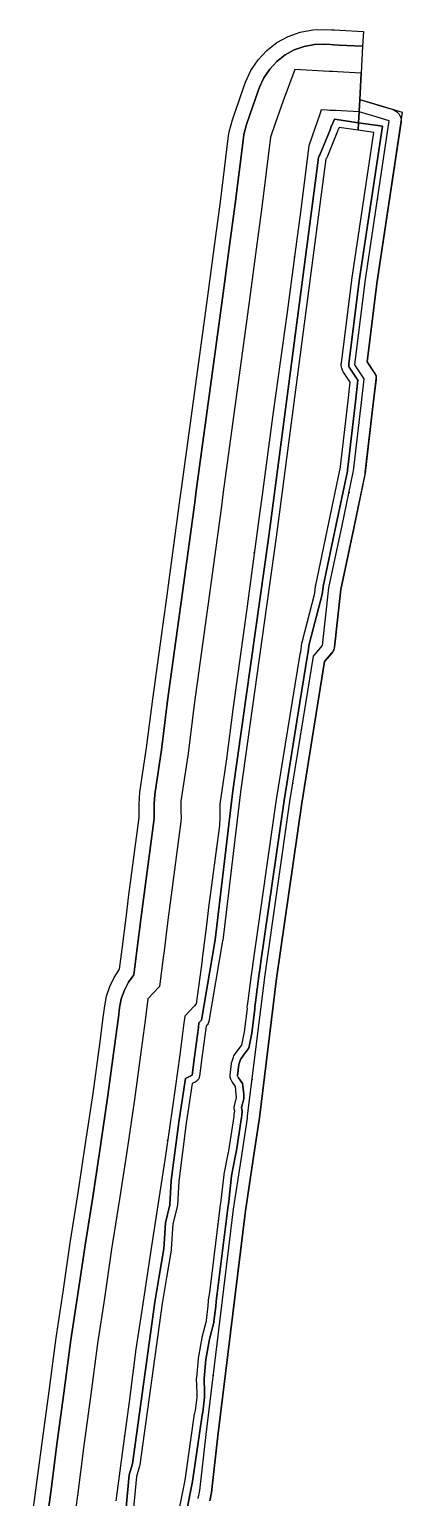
# Model space of a CAD drawing. Header units: inches. Extents: x 87989 to 118156, y 435697 to 451526.
# Drawn here: x 104568.3 to 104693.2, y 450197.2 to 450688.8 of the extents above; entities that cross this region are included whole.
import ezdxf

# ---------------------------------------------------------------- set-up
doc = ezdxf.new("R2010")
doc.units = ezdxf.units.IN
doc.header["$MEASUREMENT"] = 0
for name, color, linetype, true_color in [('As_waterkering_BWK', 7, 'Continuous', 0x7b8981), ('Beschermingszone_BWK', 7, 'Continuous', 0xcf890d), ('Grens_bebouwingsvrije_zone_BWK', 7, 'Continuous', 0x6789ae), ('Kernzone_BWK', 7, 'Continuous', 0xcb89af), ('Referentiepunten_BWK', 7, 'Continuous', 0x178980)]:
    doc.layers.add(name, color=color, linetype=linetype, true_color=true_color)

msp = doc.modelspace()

# ---------------------------------------------------------------- linework, layer by layer
at = {"layer": 'As_waterkering_BWK'}
for points in [[(104678.651, 450661.201), (104670.77, 450661.628), (104669.157, 450661.715), (104668.853, 450661.732), (104667.945, 450661.781), (104666, 450661.886), (104665.489, 450660.498), (104662.927, 450653.051), (104661.809, 450649.8), (104659.028, 450627.601), (104657.146, 450613.522), (104654.557, 450594.161), (104649.964, 450560.681), (104645.976, 450531.306), (104645.451, 450527.443), (104640.939, 450494.002), (104640.164, 450488.393), (104636.386, 450461.047), (104634.291, 450444.569), (104632.035, 450429.38), (104632.035, 450427.244), (104632.075, 450424.384), (104631.998, 450423.046), (104631.954, 450422.289), (104628.288, 450394.731), (104627.573, 450388.914), (104626.193, 450377.689), (104626.118, 450377.122), (104624.178, 450362.499), (104623.493, 450361.77), (104620.33, 450358.405), (104619.932, 450355.264), (104618.658, 450345.418), (104616.362, 450328.697), (104613.864, 450311.776), (104611.366, 450295.137), (104608.706, 450278.417), (104606.29, 450262.06), (104603.993, 450246.91), (104601.696, 450229.225), (104599.48, 450212.867), (104597.264, 450196.107)], [(104624.8107, 450196.8897), (104625.3519, 450199.4881), (104627.4714, 450218.2948), (104636.6772, 450293.7775), (104639.1741, 450310.2834), (104641.282, 450324.2177), (104641.3639, 450324.883), (104647.1009, 450371.4808), (104655.5267, 450430.3107), (104660.8266, 450463.1406), (104663.3705, 450478.8986), (104663.9406, 450479.5733), (104666.4708, 450482.568), (104668.5811, 450501.8462), (104672.9587, 450522.667), (104676.7196, 450540.5546), (104676.7686, 450540.9764), (104679.4373, 450563.9228), (104680.3593, 450571.8504), (104677.2, 450576.549), (104680.6499, 450604.3201), (104688.764, 450658.179), (104684.684, 450659.398), (104678.651, 450661.201)]]:
    msp.add_lwpolyline(points, dxfattribs=at)
at = {"layer": 'Beschermingszone_BWK'}
for points in [[(104568.3282, 450183.657), (104570.503, 450199.691), (104572.7187, 450216.4488), (104574.9306, 450232.7761), (104577.258, 450250.6725), (104579.5874, 450266.0563), (104582.0186, 450282.5107), (104584.6828, 450299.2624), (104587.1584, 450315.7519), (104589.6316, 450332.5052), (104591.8951, 450348.9868), (104593.1507, 450358.6934), (104593.5442, 450361.7991), (104594.161, 450365.0895), (104595.2022, 450368.2712), (104596.65, 450371.2898), (104598.4796, 450374.0934), (104599.3712, 450380.8141), (104600.7747, 450392.2083), (104601.5067, 450398.1582), (104605.0608, 450424.9129), (104605.0363, 450427.0552), (104605.035, 450429.38), (104605.328, 450433.3468), (104607.5423, 450448.2555), (104609.6208, 450464.5972), (104613.4181, 450492.0883), (104614.1873, 450497.6549), (104618.6952, 450531.0661), (104619.2217, 450534.9401), (104623.212, 450564.332), (104627.8014, 450597.7852), (104630.3841, 450617.1), (104632.2517, 450631.0678), (104635.0184, 450653.1562), (104635.2192, 450654.4885), (104636.2766, 450658.5804), (104637.3951, 450661.833), (104640.0546, 450669.5538), (104640.6626, 450671.2141), (104642.459, 450675.1081), (104644.8494, 450678.6685), (104647.7733, 450681.8055), (104651.157, 450684.4401), (104654.9151, 450686.5056), (104658.9529, 450687.9501), (104663.1685, 450688.7371), (104667.4555, 450688.8467), (104669.4002, 450688.7418), (104670.486, 450688.6828), (104672.2275, 450688.5886), (104680.1117, 450688.1615), (104679.8412, 450683.1688), (104671.9576, 450683.5959), (104670.2118, 450683.6904), (104669.1307, 450683.749), (104667.1859, 450683.854), (104663.6928, 450683.7647), (104660.2579, 450683.1234), (104656.9679, 450681.9464), (104653.9057, 450680.2634), (104651.1486, 450678.1167), (104648.7662, 450675.5606), (104646.8185, 450672.6595), (104645.3547, 450669.4867), (104644.7647, 450667.8768), (104642.1233, 450660.2067), (104641.0048, 450656.9544), (104640.1432, 450653.6203), (104639.9796, 450652.5347), (104637.2103, 450630.4258), (104635.34, 450616.4374), (104632.7561, 450597.114), (104628.1661, 450563.6559), (104624.1762, 450534.2671), (104623.65, 450530.3952), (104619.1413, 450496.9784), (104618.371, 450491.404), (104614.5773, 450463.9398), (104612.4958, 450447.5728), (104610.2737, 450432.6122), (104610.035, 450429.38), (104610.0361, 450427.0902), (104610.0523, 450424.6215), (104606.4662, 450397.5235), (104605.7374, 450391.5982), (104604.3394, 450380.2424), (104603.2811, 450372.2665), (104601.5093, 450369.7741), (104600.1054, 450367.0575), (104599.0971, 450364.1705), (104598.5045, 450361.1705), (104598.1102, 450358.0583), (104596.8512, 450348.3259), (104594.5816, 450331.8), (104592.1038, 450315.0156), (104589.6245, 450298.4984), (104586.9607, 450281.7526), (104584.5324, 450265.3163), (104582.2089, 450249.9758), (104579.8872, 450232.1185), (104577.6745, 450215.7855), (104575.4587, 450199.0273), (104573.2839, 450182.993)], [(104600.564, 450192.6362), (104601.719, 450204.7412), (104602.8259, 450208.4268), (104610.3291, 450262.5552), (104611.782, 450271.3198), (104613.313, 450280.4648), (104613.8369, 450289.2061), (104615.3469, 450295.1729), (104615.8279, 450303.3398), (104618.335, 450322.9292), (104620.5769, 450337.5586), (104622.7678, 450338.5947), (104623.614, 450344.7573), (104624.8916, 450354.6289), (104625.0862, 450356.1646), (104625.937, 450357.0698), (104630.533, 450383.9907), (104636.449, 450433.8691), (104648.467, 450519.166), (104664.542, 450641.54), (104665.1101, 450645.8901), (104665.2886, 450646.4927), (104665.5139, 450646.8306), (104668.9504, 450655.1899), (104669.4668, 450656.6909), (104669.5654, 450656.6855), (104670.4097, 450658.7393), (104678.4543, 450657.5705), (104678.3185, 450655.0639), (104671.9802, 450655.9849), (104671.8777, 450655.7349), (104671.7305, 450655.4355), (104671.6289, 450655.291), (104671.3145, 450654.3765), (104671.2627, 450654.2393), (104667.8259, 450645.8799), (104667.679, 450645.5806), (104667.5862, 450645.4321), (104667.5632, 450645.3696), (104667.0208, 450641.2153), (104650.9441, 450518.8286), (104638.9285, 450433.5474), (104633.0156, 450383.6963), (104632.9973, 450383.5703), (104628.4001, 450356.6421), (104628.312, 450356.2891), (104628.1736, 450355.9526), (104627.9878, 450355.6401), (104627.7585, 450355.3574), (104627.4641, 450355.0444), (104627.3711, 450354.3115), (104626.092, 450344.4268), (104625.2446, 450338.2544), (104625.1548, 450337.8511), (104624.9998, 450337.4683), (104624.7837, 450337.1157), (104624.5127, 450336.8042), (104624.1941, 450336.541), (104623.8362, 450336.3345), (104622.8467, 450335.8667), (104620.8108, 450322.5811), (104618.3186, 450303.1074), (104617.8428, 450295.0259), (104617.8091, 450294.7388), (104617.7705, 450294.5596), (104616.3184, 450288.8213), (104615.8086, 450280.3154), (104615.7788, 450280.0522), (104614.248, 450270.9092), (104612.8059, 450262.2119), (104612.7959, 450262.146), (104605.3022, 450208.0835), (104605.2205, 450207.708), (104604.1843, 450204.2583), (104603.0583, 450192.4575)], [(104616.5864, 450183.3018), (104620.4634, 450202.9482), (104623.6289, 450225.1733), (104623.6926, 450225.481), (104623.9121, 450226.2822), (104624.4597, 450230.772), (104624.4268, 450232.3037), (104624.3037, 450237.0332), (104624.3135, 450237.3271), (104624.8936, 450243.626), (104624.9221, 450243.8374), (104626.1462, 450250.6792), (104626.1826, 450250.8481), (104627.5649, 450256.3462), (104627.6006, 450256.5239), (104628.199, 450261.4316), (104628.2944, 450263.1108), (104628.3245, 450263.3799), (104628.7434, 450265.8945), (104632.2126, 450294.3403), (104632.2253, 450294.4326), (104632.5576, 450296.6313), (104633.4619, 450305.207), (104633.4951, 450305.4272), (104634.8394, 450312.2612), (104634.856, 450312.3555), (104634.9194, 450312.7637), (104635.0454, 450313.2329), (104635.0845, 450313.334), (104636.8242, 450324.8354), (104636.8975, 450325.4321), (104637.0339, 450326.54), (104636.9004, 450327.3682), (104636.8694, 450327.6943), (104636.8816, 450328.0215), (104636.936, 450328.3442), (104637.6003, 450331.1406), (104637.6138, 450331.25), (104637.5764, 450332.2158), (104637.2839, 450334.8628), (104636.2644, 450336.2646), (104636.1213, 450336.4849), (104636.0381, 450336.6416), (104635.7368, 450337.2617), (104635.6033, 450337.5952), (104635.5188, 450337.9443), (104635.4856, 450338.3018), (104635.5037, 450338.6602), (104635.9817, 450342.5444), (104636.0205, 450342.7705), (104636.0774, 450343.0322), (104636.1416, 450343.2705), (104636.5996, 450344.6841), (104636.7512, 450345.0498), (104636.9585, 450345.3872), (104638.5542, 450347.5737), (104639.385, 450348.7246), (104640.3037, 450353.0967), (104641.2742, 450360.9795), (104641.2524, 450361.3921), (104641.249, 450361.5239), (104641.2908, 450361.9785), (104641.5835, 450363.4917), (104642.6401, 450372.0728), (104643.073, 450375.1318), (104643.2207, 450376.127), (104651.0781, 450430.9883), (104656.384, 450463.8579), (104658.9304, 450479.6299), (104658.9773, 450479.8096), (104658.9958, 450479.9248), (104659.0327, 450480.0679), (104659.1248, 450480.3594), (104659.5381, 450483.3047), (104659.593, 450483.5796), (104663.853, 450500.0083), (104664.1079, 450502.3359), (104664.1243, 450502.4575), (104664.155, 450502.6514), (104664.1775, 450502.772), (104668.5549, 450523.5928), (104672.2734, 450541.2788), (104672.2988, 450541.4961), (104674.9673, 450564.4429), (104675.6973, 450570.7192), (104673.4658, 450574.0381), (104673.3711, 450574.1899), (104673.229, 450574.438), (104673.074, 450574.7603), (104672.9685, 450575.0259), (104672.8611, 450575.3667), (104672.7947, 450575.645), (104672.7368, 450575.9976), (104672.7107, 450576.2827), (104672.7039, 450576.6401), (104672.7185, 450576.9258), (104672.7344, 450577.104), (104676.1877, 450604.9004), (104676.1965, 450604.9648), (104683.6277, 450654.2925), (104678.3185, 450655.0639), (104678.4543, 450657.5705), (104686.4741, 450656.4053), (104678.6687, 450604.5923), (104675.2153, 450576.7954), (104675.2004, 450576.5098), (104675.2263, 450576.2251), (104675.2927, 450575.9468), (104675.3982, 450575.6812), (104675.5403, 450575.4331), (104678.2874, 450571.3477), (104677.4507, 450564.1538), (104674.782, 450541.2075), (104674.7437, 450540.8765), (104671.0015, 450523.0786), (104666.6238, 450502.2578), (104666.593, 450502.064), (104666.3186, 450499.5562), (104662.0129, 450482.9521), (104661.5554, 450479.7388), (104661.4602, 450479.4902), (104661.3984, 450479.2314), (104658.8523, 450463.4595), (104653.5496, 450430.6118), (104645.6946, 450375.7666), (104645.5471, 450374.7729), (104645.1184, 450371.7446), (104644.0542, 450363.1011), (104643.749, 450361.5239), (104643.7822, 450360.8916), (104642.772, 450352.6865), (104641.7224, 450347.6909), (104640.5771, 450346.105), (104638.978, 450343.9136), (104638.52, 450342.5), (104638.4631, 450342.2388), (104637.9849, 450338.355), (104638.2864, 450337.7349), (104639.696, 450335.7964), (104640.071, 450332.4019), (104640.1199, 450331.1455), (104640.0647, 450330.6978), (104639.3684, 450327.7666), (104639.5586, 450326.5874), (104639.3789, 450325.1274), (104639.3003, 450324.4893), (104637.5149, 450312.687), (104637.3855, 450312.353), (104637.3101, 450311.873), (104635.948, 450304.9448), (104635.0381, 450296.313), (104634.6958, 450294.0483), (104631.2183, 450265.5376), (104630.7903, 450262.9688), (104630.6904, 450261.209), (104630.0706, 450256.127), (104630.0044, 450255.7959), (104628.6072, 450250.2388), (104627.3831, 450243.397), (104626.803, 450237.0981), (104626.926, 450232.3628), (104626.9631, 450230.647), (104626.3716, 450225.7983), (104626.104, 450224.8208), (104622.929, 450202.5293), (104619.0264, 450182.752)]]:
    msp.add_lwpolyline(points, dxfattribs=at)
at = {"layer": 'Grens_bebouwingsvrije_zone_BWK'}
msp.add_lwpolyline([(104628.7267, 450196.0741), (104629.3059, 450198.855), (104631.4441, 450217.8287), (104640.6409, 450293.2361), (104643.1291, 450309.6852), (104645.2452, 450323.674), (104645.3339, 450324.3942), (104651.0661, 450370.9528), (104659.4812, 450429.7083), (104664.7755, 450462.5031), (104667.1424, 450477.1651), (104670.3142, 450480.9191), (104672.536, 450501.2155), (104676.8731, 450521.844), (104680.6717, 450539.9107), (104680.7419, 450540.5143), (104683.4105, 450563.4608), (104684.5032, 450572.8561), (104681.3538, 450577.5399), (104684.613, 450603.7755), (104693.2368, 450661.0174), (104685.8291, 450663.2306), (104679.7964, 450665.0335), (104678.8674, 450665.1951), (104679.3543, 450674.182), (104671.4733, 450674.609), (104669.8572, 450674.6961), (104669.5788, 450674.7117), (104668.6455, 450674.7621), (104657.1165, 450675.3845), (104653.2414, 450664.8587), (104650.6341, 450657.2801), (104649.0773, 450652.7532), (104646.1355, 450629.2702), (104644.2606, 450615.2444), (104641.6746, 450595.906), (104637.0834, 450562.4389), (104633.0942, 450533.0549), (104632.5686, 450529.1875), (104628.0585, 450495.7608), (104627.2863, 450490.1723), (104623.4987, 450462.7564), (104621.412, 450446.344), (104619.035, 450430.3402), (104619.035, 450427.1531), (104619.0698, 450424.6669), (104619.0195, 450423.7929), (104619.0039, 450423.525), (104615.393, 450396.3812), (104614.6701, 450390.5), (104613.2974, 450379.3345), (104613.2303, 450378.8267), (104611.8404, 450368.3542), (104607.9642, 450364.2304), (104607.0373, 450356.9152), (104605.772, 450347.1364), (104603.4918, 450330.5306), (104601.0057, 450313.6903), (104598.5185, 450297.1233), (104595.8561, 450280.3881), (104593.4332, 450263.9842), (104591.1191, 450248.7218), (104588.8089, 450230.9348), (104586.5949, 450214.5916), (104584.379, 450197.8326), (104582.2042, 450181.7976)], dxfattribs=at)
at = {"layer": 'Kernzone_BWK'}
for points in [[(104573.2839, 450182.9932), (104575.4587, 450199.0273), (104577.6746, 450215.7856), (104579.8872, 450232.1187), (104582.209, 450249.9756), (104584.5325, 450265.3164), (104586.9607, 450281.7524), (104589.6245, 450298.4985), (104592.1038, 450315.0156), (104594.5815, 450331.7998), (104596.8513, 450348.3257), (104598.1101, 450358.0581), (104598.5044, 450361.1704), (104599.0972, 450364.1704), (104600.1055, 450367.0576), (104601.5093, 450369.7739), (104603.281, 450372.2666), (104604.3394, 450380.2422), (104605.7373, 450391.5981), (104606.4663, 450397.5234), (104610.0522, 450424.6216), (104610.0361, 450427.0903), (104610.0349, 450429.3799), (104610.2737, 450432.6123), (104612.4958, 450447.5728), (104614.5774, 450463.9399), (104618.3711, 450491.4038), (104619.1414, 450496.9785), (104623.6499, 450530.395), (104624.1763, 450534.2671), (104628.166, 450563.6558), (104632.7561, 450597.1138), (104635.3401, 450616.4375), (104637.2102, 450630.4258), (104639.9795, 450652.5347), (104640.1433, 450653.6201), (104641.0049, 450656.9546), (104642.1233, 450660.2065), (104644.7646, 450667.877), (104645.3547, 450669.4868), (104646.8186, 450672.6597), (104648.7661, 450675.5605), (104651.1487, 450678.1167), (104653.9058, 450680.2632), (104656.968, 450681.9463), (104660.2578, 450683.1235), (104663.6929, 450683.7646), (104667.1858, 450683.854), (104669.1306, 450683.749), (104670.2119, 450683.6904), (104671.9575, 450683.5957), (104679.8413, 450683.1689), (104678.8674, 450665.1953), (104678.4543, 450657.5705), (104670.4097, 450658.7393), (104669.5654, 450656.6855), (104669.4668, 450656.6909), (104668.9504, 450655.1899), (104665.5139, 450646.8306), (104665.2886, 450646.4927), (104665.1101, 450645.8901), (104664.542, 450641.54), (104648.467, 450519.166), (104636.449, 450433.8691), (104630.533, 450383.9907), (104625.937, 450357.0698), (104625.0862, 450356.1646), (104624.8916, 450354.6289), (104623.614, 450344.7573), (104622.7678, 450338.5947), (104620.5769, 450337.5586), (104618.335, 450322.9292), (104615.8279, 450303.3398), (104615.3469, 450295.1729), (104613.8369, 450289.2061), (104613.313, 450280.4648), (104611.782, 450271.3198), (104610.3291, 450262.5552), (104602.8259, 450208.4268), (104601.719, 450204.7412), (104600.564, 450192.6362)], [(104619.0264, 450182.752), (104622.929, 450202.5293), (104626.104, 450224.8208), (104626.3716, 450225.7983), (104626.9631, 450230.647), (104626.926, 450232.3628), (104626.803, 450237.0981), (104627.3831, 450243.397), (104628.6072, 450250.2388), (104630.0044, 450255.7959), (104630.0706, 450256.127), (104630.6904, 450261.209), (104630.7903, 450262.9688), (104631.2183, 450265.5376), (104634.6958, 450294.0483), (104635.0381, 450296.313), (104635.948, 450304.9448), (104637.3101, 450311.873), (104637.3855, 450312.353), (104637.5149, 450312.687), (104639.3003, 450324.4893), (104639.3789, 450325.1274), (104639.5586, 450326.5874), (104639.3684, 450327.7666), (104640.0647, 450330.6978), (104640.1199, 450331.1455), (104640.071, 450332.4019), (104639.696, 450335.7964), (104638.2864, 450337.7349), (104637.9849, 450338.355), (104638.4631, 450342.2388), (104638.52, 450342.5), (104638.978, 450343.9136), (104640.5771, 450346.105), (104641.7224, 450347.6909), (104642.772, 450352.6865), (104643.7822, 450360.8916), (104643.749, 450361.5239), (104644.0542, 450363.1011), (104645.1184, 450371.7446), (104645.5471, 450374.7729), (104645.6946, 450375.7666), (104653.5496, 450430.6118), (104658.8523, 450463.4595), (104661.3984, 450479.2314), (104661.4602, 450479.4902), (104661.5554, 450479.7388), (104662.0129, 450482.9521), (104666.3186, 450499.5562), (104666.593, 450502.064), (104666.6238, 450502.2578), (104671.0015, 450523.0786), (104674.7437, 450540.8765), (104674.782, 450541.2075), (104677.4507, 450564.1538), (104678.2874, 450571.3477), (104675.5403, 450575.4331), (104675.3982, 450575.6812), (104675.2927, 450575.9468), (104675.2263, 450576.2251), (104675.2004, 450576.5098), (104675.2153, 450576.7954), (104678.6687, 450604.5923), (104686.4741, 450656.4053), (104678.4543, 450657.5705), (104678.8674, 450665.1953), (104679.571, 450665.0869), (104685.8291, 450663.2305), (104690.0205, 450661.9746), (104690.6299, 450661.7168), (104691.188, 450661.3613), (104691.6794, 450660.918), (104692.0295, 450660.4761), (104692.0903, 450660.3994), (104692.4094, 450659.8198), (104692.6279, 450659.1948), (104692.7397, 450658.543), (104692.7417, 450657.8809), (104684.613, 450603.7754), (104681.3538, 450577.54), (104683.751, 450573.9663), (104684.0371, 450573.4224), (104684.2346, 450572.8403), (104684.3384, 450572.2339), (104684.3459, 450571.6196), (104683.4104, 450563.4609), (104680.7026, 450540.2134), (104676.873, 450521.8442), (104672.5359, 450501.2153), (104670.4285, 450482.0029), (104670.313, 450481.4575), (104670.1221, 450480.9336), (104669.8596, 450480.4419), (104669.5305, 450479.9917), (104667.1423, 450477.165), (104664.7754, 450462.5029), (104659.481, 450429.7085), (104651.0657, 450370.9531), (104645.334, 450324.394), (104645.2444, 450323.6743), (104643.1292, 450309.6851), (104640.6409, 450293.2363), (104631.4441, 450217.8286), (104629.2974, 450198.8564), (104628.7268, 450196.0742)]]:
    msp.add_lwpolyline(points, dxfattribs=at)
at = {"layer": 'Referentiepunten_BWK'}
for p in [(104684.8095, 450631.9303), (104657.0318, 450612.668), (104675.2948, 450533.7778), (104643.5801, 450513.5769), (104656.4899, 450436.2773), (104630.9098, 450414.4395), (104642.882, 450337.2136), (104614.6045, 450316.7921), (104629.8833, 450238.0708), (104600.1545, 450217.8463)]:
    msp.add_point(p, dxfattribs=at)

doc.saveas('drawing.dxf')
